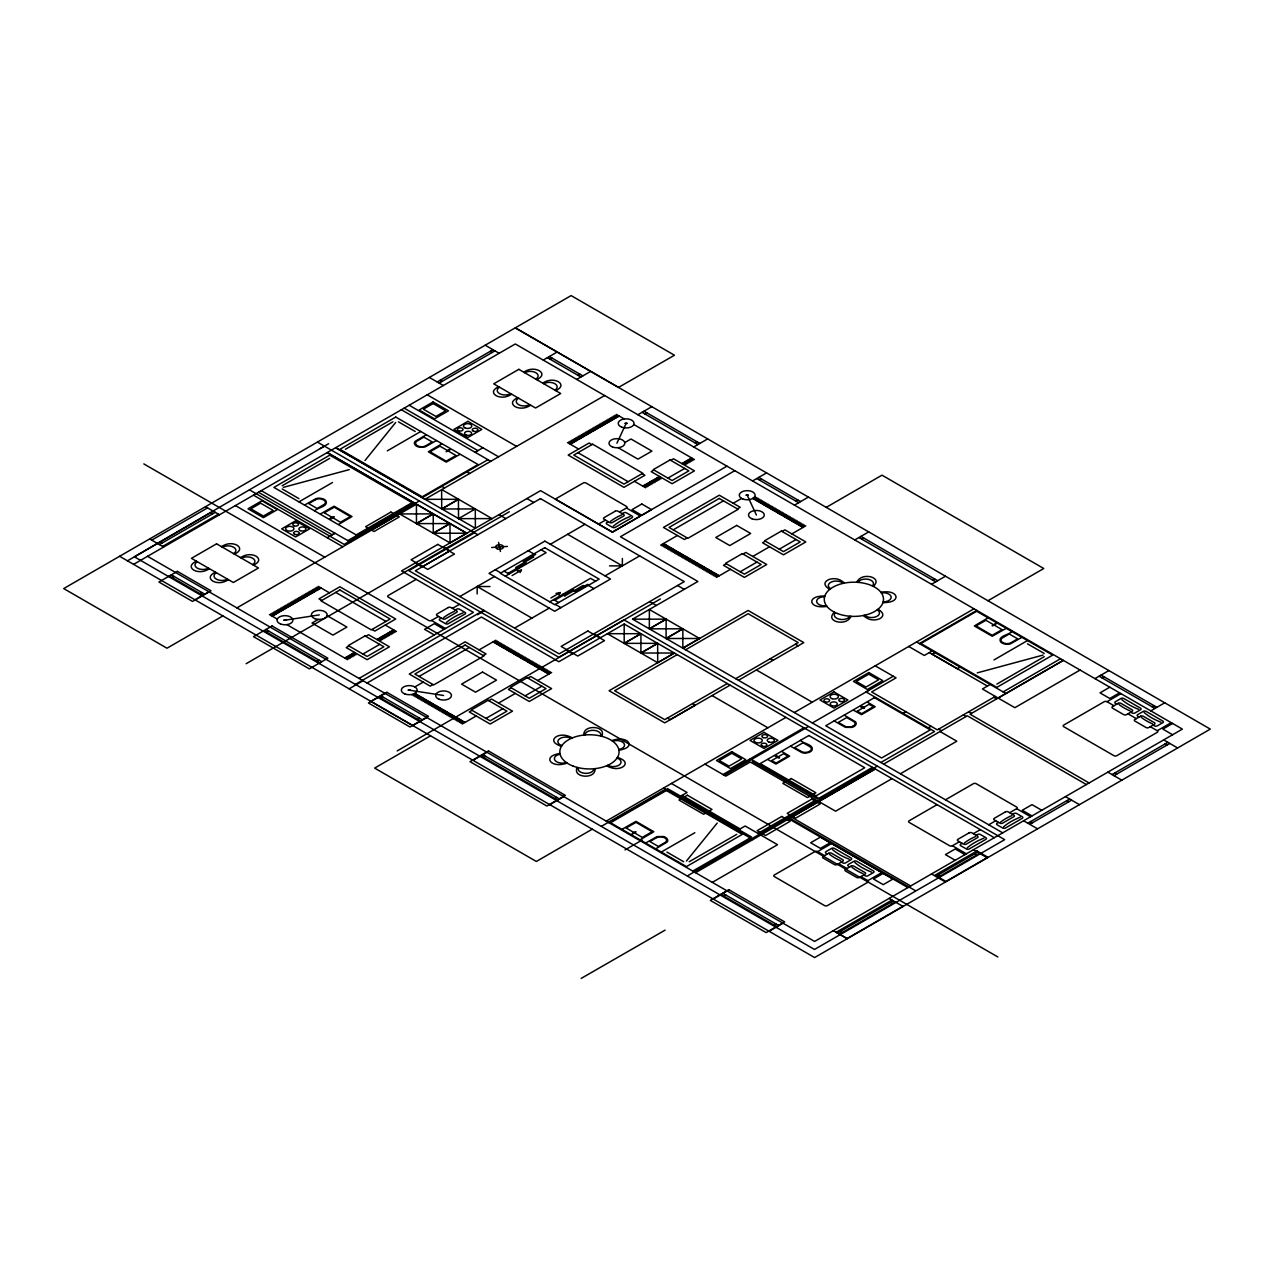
<?xml version="1.0" encoding="UTF-8"?>
<svg xmlns="http://www.w3.org/2000/svg" width="1274" height="1274" viewBox="0 0 1274 1274"><rect width="100%" height="100%" fill="white"/><g stroke="black" fill="none" stroke-linecap="round" stroke-linejoin="round"><path stroke-width="1.5" d="M477.161 593.939L477.161 586.534L489.996 586.534M682.832 648.163L682.864 628.815L649.342 628.83L649.374 609.482L699.617 638.497L682.832 648.163L748.125 610.469L803.767 642.606L738.474 680.3M778.127 757.074L775.229 756.294L776.917 755.896L779.529 757.982L777.204 757.425M863.661 707.675C861.734 708.997 867.913 708.551 861.75 706.322L860.762 706.895L862.689 708.01M616.919 443.209L626.139 423.398M520.031 572.583L521.416 570.163L517.228 570.959M558.84 594.99L560.241 592.569L556.053 593.381M364.985 460.535L395.641 422.506M686.415 861.065L717.198 823.068M221.469 546.642L222.106 546.243A23.553 13.6 0 0 1 225.705 544.539A9.014 5.207 0 0 1 237.044 545.208A9.014 5.207 0 0 1 238.19 551.753A23.553 13.6 0 0 1 235.228 553.84L234.591 554.174M209.382 568.73L208.904 569.032A23.553 13.6 0 0 1 205.178 570.8A9.014 5.207 0 0 1 193.839 570.147A9.014 5.207 0 0 1 192.692 563.602A23.553 13.6 0 0 1 195.655 561.516L196.339 561.149M240.499 557.63L241.136 557.232A23.553 13.6 0 0 1 244.735 555.528A9.014 5.207 0 0 1 256.074 556.197A9.014 5.207 0 0 1 257.221 562.742A23.553 13.6 0 0 1 254.259 564.828L253.669 565.146M228.444 579.686L227.807 580.084A23.553 13.6 0 0 1 224.208 581.788A9.014 5.207 0 0 1 212.869 581.135A9.014 5.207 0 0 1 211.723 574.59A23.553 13.6 0 0 1 214.685 572.504L215.37 572.137M511.622 394.223L511.065 394.574A23.553 13.6 0 0 1 507.418 396.31A9.014 5.207 0 0 1 496.08 395.641A9.014 5.207 0 0 1 494.933 389.096A23.553 13.6 0 0 1 497.895 387.009L498.58 386.659M542.74 383.14L543.377 382.741A23.553 13.6 0 0 1 546.976 381.037A9.014 5.207 0 0 1 558.315 381.69A9.014 5.207 0 0 1 559.461 388.236A23.553 13.6 0 0 1 556.499 390.322L555.862 390.656M530.685 405.196L530.175 405.514A23.553 13.6 0 0 1 526.449 407.298A9.014 5.207 0 0 1 515.11 406.629A9.014 5.207 0 0 1 513.979 400.084A23.553 13.6 0 0 1 516.926 397.998L517.61 397.647M324.44 446.139L134.407 556.818L814.5 949.464L1004.676 839.662L624.021 619.897L558.84 657.273L408.843 570.672L474.485 532.787L317.449 442.11M998.083 698.041L1063.328 660.362L970.055 714.22L1089.111 782.953M345.429 449.276L392.854 421.837M387.312 450.853L420.786 431.488M426.376 434.721L415.276 441.266A6.179 3.567 0 0 0 414.432 443.655L415.181 445.008A7.755 4.475 0 0 0 418.62 446.999L425.102 446.935L436.441 440.517M441.616 443.973L428.335 451.808L446.25 462.128L459.787 454.452M450.041 542.915L449.993 523.566L433.271 533.265L433.224 513.9L399.654 513.932L450.041 542.915L540.59 490.649L612.428 532.134L640.392 516.081L626.458 508.007L619.467 512.037M657.687 662.719L674.424 653.021L640.902 653.036L640.933 633.688L607.411 633.704L657.687 662.719L657.671 643.354L624.149 643.37L640.933 633.688L624.196 643.37L624.18 624.021L558.856 661.732L481.413 617.03L367.055 683.039M601.471 826.3L665.697 789.1M987.605 618.113L974.323 625.948L992.255 636.267L1005.791 628.576M724.301 775.213L808.098 726.721M1011.795 631.554C1009.47 634.802 997.255 635.885 1000.6 641.857A7.755 4.475 0 0 0 1004.055 643.848L1006.396 644.278A6.179 3.567 0 0 0 1010.537 643.784L1021.859 637.35M993.991 659.948L1027.449 640.583M996.841 684.122L1044.25 656.683M151.686 540.144L207.535 507.912M320.236 448.559L328.628 443.718M127.432 560.847L213.331 511.208M437.205 381.961L493.038 349.729M159.441 544.571L215.274 512.339M439.148 383.092L494.981 350.86M162.594 546.435L218.427 514.202M133.563 564.398L515.301 343.964L1182.383 729.11L814.612 941.438L147.529 556.292M282.207 485.744L329.711 458.353M543.218 360.08L557.168 352.022M298.944 501.86L332.482 482.528M172.086 577.568L174.044 576.437M550.193 359.284L552.152 358.153M304.534 505.093L315.888 498.675A6.179 3.567 0 0 1 320.029 498.198L322.37 498.628A7.755 4.475 0 0 1 325.81 500.602C329.122 506.59 316.923 507.657 314.582 510.906M320.57 513.884L334.122 506.208L352.022 516.559L338.725 524.362M200.002 593.684L201.961 592.553M578.109 375.4L580.068 374.269M194.986 599.815L208.936 591.757M576.708 379.429L590.674 371.371M327.163 537.724L334.982 533.201L332.18 534.809L258.463 492.258M475.091 452.286L482.894 447.763M347.818 540.622L413.62 502.625L466.762 533.233L401.549 570.911L473.402 612.396L359.045 678.421M422.22 497.656L487.926 459.691M419.369 500.953L344.139 544.396L249.433 489.821M222.902 615.931L166.99 648.211L63.7 588.572L571.118 295.6L674.456 355.223L618.543 387.407L515.301 327.848L1210.3 729.11L814.612 957.554L119.613 556.292M236.9 607.889L416.423 504.233L416.471 523.598L449.993 523.582L433.24 533.249L466.762 533.233L327.211 452.557L413.62 502.625M604.624 395.545L425.006 499.281L335.619 447.7L475.393 528.296L475.282 508.947L458.608 518.614M269.419 614.562L272.222 616.186L321.064 587.967L329.425 592.824M567.487 442.604L570.274 444.212L619.148 416.041M637.876 414.735L651.842 406.677M266.744 632.222L268.703 631.092M644.851 413.939L646.81 412.808M318.245 619.419L312.003 623.034L332.928 635.121L346.894 627.063L327.1 615.629M624.738 442.604L630.996 439.004L651.922 451.092L637.956 459.15L618.177 447.715M246.137 663.706L509.297 511.766M416.168 579.367L388.252 595.484A1.975 1.147 0 0 0 388.252 597.092L428.733 620.454A1.975 1.147 0 0 0 431.52 620.454L445.486 628.512M317.003 661.238L318.962 660.107M695.11 442.938L697.053 441.807M348.98 645.998L346.194 647.606L367.119 659.693L389.446 646.794L368.52 634.707L365.734 636.331M653.992 470.042L651.189 471.651L672.099 483.738L694.457 470.854L673.532 458.767L670.745 460.376M693.709 446.967L707.675 438.909M286.889 624.626L344.792 658.085L354.57 652.447M376.897 639.548L393.634 629.882M642.813 486.142L659.566 476.492M681.909 463.609L691.686 457.971M459.85 596.519L494.487 576.533M550.32 544.285L584.957 524.299M362.931 654.056L379.684 644.373M667.926 478.1L684.679 468.434M505.364 576.198L546.132 552.661L541.1 549.763M431.52 620.454L438.511 616.425M452.461 608.367L459.436 604.338M598.509 524.108L605.5 520.095M512.068 575.561L521.416 570.163M441.298 618.033L439.896 618.846A1.975 1.147 0 0 0 439.896 620.454L445.486 623.687A1.975 1.147 0 0 0 448.273 623.687L465.026 614.004A1.975 1.147 0 0 0 465.026 612.396L459.436 609.179A1.975 1.147 0 0 0 456.649 609.179L455.248 609.975M608.287 521.703L606.886 522.499A1.975 1.147 0 0 0 606.886 524.124L612.46 527.34A1.975 1.147 0 0 0 615.262 527.34L632.015 517.69A1.975 1.147 0 0 0 632.015 516.066L626.442 512.849A1.975 1.147 0 0 0 623.655 512.849L622.253 513.645M355.573 684.281L483.865 610.198M349.092 688.836L363.058 680.778M477.4 614.753L484.391 610.724M734.795 470.663L620.438 536.752L697.881 581.47L632.589 619.164L1002.702 832.846M384.764 693.295L370.814 701.353L412.68 725.527L426.647 717.469M752.584 480.967L766.55 472.909M550.878 597.968L560.241 592.569M381.42 698.455L383.378 697.324M419.05 676.462L469.326 647.479M673.229 529.857L723.473 500.841M759.559 480.155L761.518 479.024M549.763 601.838L590.531 578.3L595.563 581.199M514.569 628.114L549.205 608.128M605.039 575.88L639.675 555.894M414.846 686.941L423.223 682.116M479.104 649.899L495.841 640.233M660.649 545.161L677.418 535.494M733.235 503.262L741.611 498.437M494.439 642.653L497.242 641.045M662.05 545.973L664.837 544.348M495.841 643.45L498.644 641.841M663.436 546.769L666.238 545.161M497.242 644.262L500.029 642.653M664.837 547.581L667.624 545.973M412.043 694.999L414.83 693.39L465.026 722.422M498.628 645.074L501.43 643.466M666.238 548.377L669.025 546.769M755.578 496.812L752.775 498.437L803.018 527.436M413.429 695.811L416.232 694.187M432.985 684.536L430.198 686.145L409.272 674.042L465.153 641.841L486.063 653.928L483.276 655.537M500.029 645.87L502.816 644.262M667.624 549.19L670.427 547.581M687.18 537.915L684.393 539.523L663.451 527.436L719.284 495.204L740.21 507.291L737.423 508.899M754.176 499.233L756.963 497.624M414.83 696.607L417.617 694.999M501.415 646.682L504.217 645.074M669.025 550.002L671.812 548.377M755.578 500.045L758.364 498.437M416.232 697.419L419.019 695.811M502.816 647.495L505.603 645.886M670.427 550.798L673.213 549.19M756.963 500.841L759.766 499.233M417.617 698.232L420.42 696.607M504.217 648.291L507.004 646.682M671.812 551.61L674.615 550.002M758.364 501.653L761.151 500.045M419.019 699.028L421.805 697.419M505.603 649.103L508.406 647.495M673.213 552.406L676 550.798M759.766 502.466L762.553 500.841M420.404 699.84L423.207 698.232M507.004 649.915L509.791 648.291M674.615 553.219L677.402 551.61M761.151 503.262L763.954 501.653M421.805 700.636L424.592 699.028M508.39 650.711L511.192 649.103M676 554.031L678.803 552.406M762.553 504.074L765.34 502.466M423.191 701.448L425.994 699.84M509.791 651.524L512.578 649.915M677.402 554.827L680.189 553.219M763.954 504.886L766.741 503.262M424.592 702.261L427.395 700.652M511.177 652.336L513.979 650.711M678.803 555.639L681.59 554.031M765.34 505.682L768.142 504.074M425.994 703.057L428.781 701.448M512.578 653.132L515.365 651.524M680.189 556.435L682.975 554.827M766.741 506.495L769.528 504.886M427.379 703.869L430.182 702.261M513.979 653.944L516.766 652.336M681.59 557.248L684.377 555.639M768.142 507.291L770.929 505.682M428.781 704.681L431.567 703.073M515.365 654.74L518.168 653.132M682.975 558.06L685.778 556.435M769.528 508.103L772.331 506.495M516.766 655.553L519.553 653.944M684.377 558.856L687.164 557.248M770.929 508.915L773.716 507.291M430.166 705.477L432.969 703.869M431.567 706.29L434.354 704.681M518.152 656.365L520.955 654.756M685.778 559.668L688.565 558.06M772.331 509.711L775.118 508.103M432.969 707.102L435.756 705.493M519.553 657.161L522.34 655.553M687.164 560.464L689.967 558.856M773.716 510.524L776.519 508.915M434.354 707.898L437.157 706.29M520.955 657.973L523.741 656.365M688.565 561.277L691.352 559.668M775.118 511.32L777.904 509.711M522.34 658.785L525.143 657.177M689.967 562.089L692.753 560.464M417.713 719.412L419.656 718.281M435.756 708.71L438.543 707.102M776.519 512.132L779.306 510.524M795.852 501.112L797.811 499.981M437.141 709.522L439.944 707.898M523.741 659.582L526.528 657.973M691.352 562.885L694.155 561.277M777.904 512.944L780.691 511.32M438.543 710.319L441.33 708.71M525.127 660.394L527.93 658.785M692.753 563.697L695.54 562.089M779.306 513.74L782.093 512.132M794.466 505.141L808.417 497.083M439.928 711.131L442.731 709.522M526.528 661.206L529.315 659.582M694.155 564.493L696.942 562.885M780.691 514.553L783.494 512.944M695.54 565.306L698.343 563.697M441.33 711.927L444.116 710.319M527.914 662.002L530.717 660.394M782.093 515.349L784.88 513.74M442.731 712.739L445.518 711.131M529.315 662.814L532.102 661.206M696.942 566.118L699.729 564.493M783.494 516.161L786.281 514.553M444.116 713.551L446.919 711.943M530.717 663.627L533.503 662.002M698.343 566.914L701.13 565.306M784.88 516.973L787.682 515.349M445.518 714.348L448.305 712.739M532.102 664.423L534.905 662.814M699.729 567.726L702.531 566.118M786.281 517.77L789.068 516.161M446.903 715.16L449.706 713.551M533.503 665.235L536.29 663.627M701.13 568.538L703.917 566.914M787.682 518.582L790.469 516.973M448.305 715.972L451.092 714.364M534.889 666.031L537.692 664.423M702.531 569.335L705.318 567.726M789.068 519.378L791.871 517.77M449.706 716.768L452.493 715.16M536.29 666.843L539.077 665.235M703.917 570.147L706.704 568.538M790.469 520.19L793.256 518.582M451.092 717.581L453.894 715.972M537.676 667.656L540.479 666.047M705.318 570.943L708.105 569.335M791.871 521.002L794.658 519.378M452.493 718.393L455.28 716.784M539.077 668.452L541.864 666.843M706.704 571.755L709.507 570.147M793.256 521.799L796.059 520.19M397.185 750.912L660.346 598.971M453.878 719.189L456.681 717.581M540.479 669.264L543.265 667.656M708.105 572.567L710.892 570.943M794.658 522.611L797.444 521.002M455.28 720.001L458.067 718.393M472.033 710.335L469.246 711.943L490.156 724.046L512.498 711.163L491.589 699.06L488.786 700.668M511.145 687.785L508.358 689.393L529.267 701.496L551.61 688.613L530.701 676.51L527.914 678.134M541.864 670.076L544.667 668.468M709.507 573.364L712.293 571.755M726.26 563.697L723.473 565.306L744.398 577.393L766.725 564.509L745.8 552.422L743.013 554.031M765.34 541.132L762.553 542.756L783.478 554.827L805.805 541.944L784.88 529.857L782.093 531.465M796.059 523.407L798.846 521.799M430.532 735.815L374.636 768.095L536.354 861.463L592.251 829.183M456.665 720.813L459.468 719.189M543.265 670.872L546.052 669.264M710.892 574.176L713.695 572.567M797.444 524.219L800.247 522.611M826.237 507.371L881.99 475.17L1043.756 568.507L987.955 600.739M458.067 721.61L460.854 720.001M544.651 671.685L547.454 670.076M712.293 574.972L715.08 573.364M798.846 525.031L801.633 523.407M459.468 722.422L462.255 720.813M546.052 672.497L548.839 670.872M713.695 575.784L716.482 574.176M800.247 525.828L803.034 524.219M460.854 723.234L463.656 721.61M547.454 673.293L550.241 671.685M715.08 576.596L717.883 574.972M801.633 526.64L804.42 525.031M462.255 724.03L476.205 715.972M498.548 703.089L515.317 693.422M537.66 680.539L551.642 672.497M716.482 577.393L730.448 569.335M752.775 556.451L769.528 546.769M791.855 533.886L805.821 525.828M485.983 718.393L502.736 708.742M525.095 695.843L541.848 686.192M740.21 571.755L756.963 562.089M779.29 549.19L796.043 539.523M473.02 760.339L486.971 752.281M854.743 539.953L868.709 531.895M483.626 757.441L485.569 756.31M861.734 539.141L863.676 538.01M674.424 653.021L609.083 690.747L664.741 722.868L730.066 685.157M677.211 654.629L614.673 690.747L664.741 719.651L727.279 683.533M685.619 649.772L748.125 613.702L798.193 642.606L735.687 678.692M554.811 798.527L556.754 797.413M932.918 580.243L934.861 579.113M549.779 804.658L563.745 796.6M931.517 584.272L945.467 576.214M606.217 821.125L785.899 717.389M794.307 712.532L973.989 608.797M609.004 822.733L666.413 789.593M919.334 643.577L976.776 610.405M679.249 796.998L687.068 792.492L671.446 783.462M932.122 650.95L924.303 655.473L908.712 646.475M868.852 690.333L866.065 691.941L934.543 731.483L880.844 762.489M722.979 774.544L803.942 727.804M812.35 722.947L893.265 676.239M682.036 798.623L684.839 796.998M934.973 652.591L932.17 654.199L957.3 668.707L960.086 667.098M625.008 849.933L642.112 840.06M852.688 726.339L853.532 725.846A5.59 3.233 0 0 0 853.58 721.482L846.716 717.533L838.292 722.406L845.156 726.355A5.59 3.233 0 0 0 852.688 726.323M707.166 813.115L709.952 811.506M784.561 781.806L787.364 780.182M903.107 713.36L905.91 711.736M737.327 830.537L745.147 826.014L777.522 844.71L712.309 882.372M990.216 684.472L982.413 688.995L1014.852 707.691L1080.081 670.044M928.236 727.868L931.023 726.244M692.753 871.082L750.163 837.942M757.982 833.435L815.997 799.945L750.29 762.011L725.782 776.153L704.936 764.129M995.297 696.432L937.346 729.875L871.639 691.941L896.068 677.848L875.222 665.824M1003.116 691.909L1060.525 658.754M687.371 875.907L877.181 766.2M695.556 872.706L788.861 818.816M750.29 758.778L818.784 798.336L872.483 767.362L875.238 768.955L788.829 818.848L907.884 887.58M883.646 764.113L967.3 715.797L1086.372 784.545M792.731 816.586L817.414 802.333M875.238 768.955L818.816 801.537L835.569 811.204L891.991 778.637M900.384 773.78L956.806 741.213L940.069 731.547M713.201 899.014L727.167 890.956M1094.939 678.628L1108.89 670.57M723.807 896.116L725.766 894.985M1101.914 677.816L1103.873 676.685M867.881 880.621A1.975 1.147 0 0 1 867.881 882.229L827.399 905.607A1.975 1.147 0 0 1 824.612 905.607L774.369 876.592A1.975 1.147 0 0 1 774.369 874.983L814.834 851.621A1.975 1.147 0 0 1 817.637 851.621L831.588 843.547L881.847 872.563L867.881 880.621L860.906 876.592M1109.797 687.196L1100.035 692.849L1109.797 698.486L1119.575 692.849M1171.22 722.661L1157.254 730.719A1.975 1.147 0 0 1 1157.254 732.327L1116.772 755.705A1.975 1.147 0 0 1 1113.986 755.705L1063.742 726.69A1.975 1.147 0 0 1 1063.742 725.081L1104.224 701.703A1.975 1.147 0 0 1 1107.01 701.703L1120.961 693.645M937.059 804.658L909.142 820.774A1.975 1.147 0 0 0 909.142 822.383L949.624 845.761A1.975 1.147 0 0 0 952.411 845.761L959.402 841.732M945.467 799.801L973.384 783.685A1.975 1.147 0 0 1 976.171 783.685L1016.652 807.063A1.975 1.147 0 0 1 1016.652 808.672L1009.677 812.701M774.066 925.115L776.009 923.984M1152.158 706.831L1154.117 705.7M769.034 931.246L783 923.188M1150.772 710.86L1164.723 702.802M973.352 833.674L980.327 829.645M988.735 824.788L995.711 820.759M962.189 843.34L960.787 844.152A1.975 1.147 0 0 0 960.787 845.761L966.377 848.978A1.975 1.147 0 0 0 969.164 848.978L985.917 839.311A1.975 1.147 0 0 0 985.917 837.703L980.327 834.47A1.975 1.147 0 0 0 977.54 834.47L976.155 835.282M998.513 822.367L997.112 823.179A1.975 1.147 0 0 0 997.112 824.788L1002.702 828.02A1.975 1.147 0 0 0 1005.489 828.02L1022.242 818.338A1.975 1.147 0 0 0 1022.242 816.73L1016.652 813.513A1.975 1.147 0 0 0 1013.865 813.513L1012.464 814.309M1172.606 723.473L1162.844 729.11L1172.606 734.748M892.039 900.017L836.19 932.25L847.099 938.54L902.932 906.308M837.48 933.078L893.313 900.829M935.689 876.369L977.572 852.195M1027.784 823.195L1069.65 799.021M1112.043 774.56L1167.876 742.312M839.423 934.192L895.256 901.96M937.648 877.499L979.515 853.325M1029.742 824.326L1071.609 800.152M1114.002 775.675L1169.835 743.443M726.976 466.157L612.428 532.134L555.273 499.105L583.221 483.005A1.975 1.147 0 0 1 586.008 483.005L626.458 506.399A1.975 1.147 0 0 1 626.458 508.007M622.397 829.056L635.949 821.38L653.833 831.731L640.519 839.534M645.679 843.006L657.034 836.604L663.531 836.54A7.755 4.475 0 0 1 666.955 838.531L667.703 839.885A6.179 3.567 0 0 1 666.843 842.273L655.728 848.818M661.302 852.051L694.84 832.718M689.202 861.734L736.722 834.359M581.199 978.4L665.092 930.131M536.88 379.652L537.485 379.334A23.553 13.6 0 0 0 540.431 377.247A9.014 5.207 0 0 0 539.284 370.702A9.014 5.207 0 0 0 527.946 370.049A23.553 13.6 0 0 0 524.331 371.753M448.496 451.044L446.123 451.617L450.136 449.531L447.524 450.725M994.5 625.2L992.128 625.757L996.141 623.671L993.545 624.881M331.909 517.451L334.218 516.718L331.606 518.805L329.918 518.407L332.832 517.658M633.656 832.463L636.029 831.89L632.015 833.976L634.643 832.814M977.269 672.863L1043.088 655.075M283.369 487.353L349.235 469.644M284.978 620.215L319.296 614.896M491.668 547.486L507.355 546.419M424.895 499.328L458.417 499.297L458.544 518.645L492.067 518.614L441.791 489.566M475.234 508.947L441.712 508.979L441.632 489.63M609.529 565.879L622.365 565.879L622.365 558.474M632.589 619.164L666.127 619.164L666.079 638.497L699.617 638.497M409.257 690.158L443.575 695.493M752.377 761.454L817.589 798.973M549.349 356.545L582.855 375.878M644.023 411.183L699.856 443.432M758.731 477.416L800.598 501.59M860.89 536.402L937.664 580.721M1101.07 675.077L1156.903 707.309M547.406 357.66L580.896 377.008M642.064 412.314L697.897 444.546M756.772 478.546L798.639 502.72M858.931 537.532L935.705 581.852M1099.128 676.207L1154.961 708.44M1027.465 643.8L1044.234 653.466M1116.772 704.124L1115.387 703.328A1.975 1.147 0 0 1 1115.387 701.703L1120.961 698.486A1.975 1.147 0 0 1 1123.764 698.486L1140.501 708.153A1.975 1.147 0 0 1 1140.501 709.761L1134.927 712.994A1.975 1.147 0 0 1 1132.14 712.994L1130.739 712.182M1139.115 717.023L1137.714 716.211A1.975 1.147 0 0 1 1137.714 714.603L1143.304 711.386A1.975 1.147 0 0 1 1146.09 711.386L1162.844 721.052A1.975 1.147 0 0 1 1162.844 722.661L1157.254 725.877A1.975 1.147 0 0 1 1154.467 725.877L1153.066 725.081M1107.01 701.703L1113.986 705.732M1127.952 713.79L1136.312 718.632M1150.279 726.69L1157.254 730.719M485.219 345.222L499.169 353.28M1163.688 739.907L1177.638 747.965M490.235 351.337L492.194 352.468M1165.089 743.936L1167.032 745.067M916.532 641.969L1005.871 693.502M570.274 444.212L578.651 449.037M929.335 652.575L987.43 686.081M993.784 697.292L996.587 698.9M439.992 380.353L441.951 381.483M429.386 377.454L443.336 385.512M1114.83 772.936L1116.788 774.066M1107.854 772.14L1121.805 780.198M427.22 394.813L516.575 446.378M968.67 711.8L971.457 713.408M963.319 714.857L966.122 716.482M663.451 543.552L719.269 575.784M409.193 405.243L498.548 456.793M404.129 408.126L477.877 450.662M401.342 409.734L490.729 461.299M1065.478 796.6L1079.428 804.658M1066.864 800.629L1068.822 801.76M795.39 644.214L798.193 645.822M938.651 729.126L941.438 730.735M398.443 421.837L415.213 431.504M526.91 498.548L533.758 502.482M867.467 702.149L875.19 706.736L861.479 714.65L853.516 710.207M466.889 471.858L469.692 473.466M567.647 534.3L622.365 565.879M1041.782 810.28L1032.004 804.642L1022.242 810.28L1032.004 815.917M770.276 658.722L773.063 660.33M1016.652 808.672L1030.618 816.73M498.994 514.664L505.842 518.614M649.644 601.631L656.301 605.468M1030.57 821.587L1032.529 822.717M844.168 715.128L855.284 721.673A6.179 3.567 0 0 1 856.128 724.062L855.395 725.416A7.755 4.475 0 0 1 851.956 727.406L845.458 727.343L834.12 720.925M1023.595 820.774L1037.562 828.833M441.775 486.365L444.578 487.974M756.39 669.949L812.223 702.181M534.411 553.633L535.669 554.365L523.232 561.691L524.347 562.344L533.71 556.945L532.596 556.292M588.859 585.069L587.601 584.352L574.893 591.518L573.778 590.881L583.126 585.467L584.256 586.12M528.264 550.734L533.854 553.951M588.301 585.387L593.891 588.62M530.637 555.814L531.895 556.531M583.826 586.518L585.084 587.25M624.18 624.021L994.293 837.703M518.629 568.554L517.515 567.901L508.151 573.3L509.282 573.953M563.028 594.178L564.143 594.831L554.795 600.229L553.68 599.576L558.553 602.57M563.92 595.117L565.035 595.754M800.502 740.337C802.843 743.57 815.057 744.653 811.729 750.641A7.755 4.475 0 0 1 808.289 752.615L805.948 753.045A6.179 3.567 0 0 1 801.808 752.552L790.453 746.15M504.106 571.134L509.138 574.033M495.315 569.749L500.905 572.981M555.353 604.417L560.926 607.634M712.039 695.556L767.872 727.788M393.953 513.963L396.755 515.588L371.61 530.08L368.823 528.471M973.384 849.774L987.334 857.832M443.161 546.896L449.929 550.798L422.012 566.93L415.244 563.012M593.795 633.863L600.452 637.717M974.769 853.803L976.728 854.934M952.411 845.761L966.377 853.819M964.975 854.615L955.213 848.978L945.435 854.615L955.213 860.269M781.933 751.549L789.657 756.135L775.93 764.066L767.983 759.607M692.499 703.519L695.286 705.127L670.156 719.635L667.369 718.026M477.161 586.534L531.879 618.113M565.879 649.979L572.536 653.833M938.476 874.76L940.435 875.891M931.501 873.948L945.467 882.006M261.25 490.633L350.621 542.23M253.43 495.156L342.802 546.753M791.616 817.239L910.671 885.971M790.644 818.784L915.337 890.637M235.387 505.571L324.759 557.168M444.085 629.324L434.323 623.687L424.545 629.324L434.323 634.962M827.399 854.026L826.014 853.23A1.975 1.147 0 0 1 826.014 851.621L831.588 848.388A1.975 1.147 0 0 1 834.39 848.388L851.128 858.055A1.975 1.147 0 0 1 851.128 859.679L845.554 862.896A1.975 1.147 0 0 1 842.751 862.896L841.366 862.084M849.742 866.925L848.341 866.113A1.975 1.147 0 0 1 848.341 864.505L853.93 861.288A1.975 1.147 0 0 1 856.717 861.288L873.47 870.954A1.975 1.147 0 0 1 873.47 872.563L867.881 875.795A1.975 1.147 0 0 1 865.094 875.795L863.692 874.983M817.637 851.621L824.612 855.65M838.563 863.708L846.939 868.534M143.819 463.911L997.861 956.981M889.125 898.425L903.075 906.483M205.512 506.702L219.462 514.76M890.51 902.454L892.469 903.569M210.528 512.833L212.487 513.948M759.479 832.559L762.266 834.183M335.715 592.41L385.958 621.425M682.036 795.39L740.114 828.928M318.277 586.358L321.064 587.967M385.258 625.056L396.437 631.49M667.385 788.542L751.612 837.05M316.876 587.171L319.678 588.779M392.249 630.678L395.036 632.302M663.627 787.985L752.95 839.55M315.49 587.967L318.277 589.591M390.863 631.49L393.65 633.098M314.089 588.779L316.876 590.388M389.462 632.302L392.249 633.911M312.703 589.591L315.49 591.2M388.06 633.098L390.863 634.707M311.302 590.388L314.089 591.996M386.675 633.911L389.462 635.519M309.901 591.2L312.703 592.808M385.274 634.707L388.06 636.331M308.515 592.012L311.302 593.62M383.872 635.519L386.675 637.127M321.749 600.468L318.962 598.86L339.887 586.773L395.72 619.005L374.795 631.092L372.008 629.483M307.114 592.808L309.901 594.417M382.487 636.331L385.274 637.94M305.712 593.62L308.515 595.229M381.085 637.127L383.872 638.736M304.327 594.417L307.114 596.041M379.684 637.94L382.487 639.548M302.925 595.229L305.712 596.837M378.298 638.736L381.085 640.36M301.524 596.041L304.327 597.649M300.138 596.837L302.925 598.446M298.737 597.649L301.524 599.258M297.336 598.446L300.138 600.07M295.95 599.258L298.737 600.866M294.549 600.07L297.336 601.678M293.147 600.866L295.95 602.475M291.762 601.678L294.549 603.287M290.361 602.475L293.147 604.099M288.975 603.287L291.762 604.895M287.574 604.099L290.361 605.707M286.172 604.895L288.975 606.504M284.787 605.707L287.574 607.316M283.385 606.504L286.172 608.128M281.984 607.316L284.787 608.924M280.599 608.128L283.385 609.736M840.267 931.453L842.225 932.584M279.197 608.924L281.984 610.533M160.285 541.832L162.244 542.963M277.796 609.736L280.599 611.345M353.169 653.244L355.956 654.852M833.292 930.657L847.242 938.715M276.41 610.533L279.197 612.157M351.767 654.056L354.57 655.664M149.679 538.934L163.629 546.992M275.009 611.345L277.796 612.953M350.382 654.852L353.169 656.476M273.607 612.157L276.41 613.765M348.98 655.664L351.767 657.273M272.222 612.953L275.009 614.562M347.579 656.476L350.382 658.085M270.821 613.765L273.607 615.374M346.194 657.273L348.98 658.881M344.792 658.085L347.595 659.693M272.238 616.17L277.318 619.116M171.257 574.829L204.748 594.178M265.916 629.483L321.749 661.716M380.592 695.715L422.458 719.89M482.782 754.702L559.557 799.021M722.979 893.377L778.812 925.609M169.299 575.959L202.805 595.292M263.957 630.614L319.79 662.846M378.633 696.846L420.5 721.02M480.824 755.816L557.598 800.152M721.02 894.491L776.853 926.739M616.377 414.416L624.244 418.971M633.799 424.497L694.473 459.58M614.976 415.228L617.779 416.837M690.285 458.767L693.088 460.392M613.59 416.025L616.377 417.649M688.9 459.58L691.686 461.188M612.189 416.837L614.976 418.445M687.498 460.376L690.285 462M610.787 417.633L613.574 419.257M686.097 461.188L688.884 462.796M609.386 418.445L612.189 420.054M684.695 461.984L687.498 463.609M608.001 419.242L610.787 420.866M683.31 462.796L686.097 464.405M606.599 420.054L609.386 421.662M605.198 420.866L607.985 422.474M603.812 421.662L606.599 423.271M602.411 422.474L605.198 424.083M601.01 423.271L603.796 424.895M599.608 424.083L602.411 425.691M598.223 424.879L601.01 426.503M596.821 425.691L599.608 427.3M595.42 426.503L598.207 428.112M594.034 427.3L596.821 428.908M592.633 428.112L595.42 429.72M591.232 428.908L594.018 430.532M589.83 429.72L592.633 431.329M588.445 430.516L591.232 432.141M587.043 431.329L589.83 432.937M585.642 432.125L588.429 433.749M584.24 432.937L587.043 434.545M582.855 433.749L585.642 435.358M658.164 477.288L660.951 478.897M581.454 434.545L584.24 436.154M656.763 478.1L659.55 479.709M580.052 435.358L582.839 436.966M655.362 478.897L658.148 480.521M578.667 436.154L581.454 437.778M653.976 479.709L656.763 481.317M591.916 444.61L589.129 443.002L568.188 455.073L623.957 487.337L644.915 475.266L642.128 473.657M577.265 436.966L580.052 438.574M652.575 480.505L655.362 482.129M575.864 437.762L578.651 439.387M651.173 481.317L653.96 482.926M574.463 438.574L577.265 440.183M649.772 482.129L652.575 483.738M573.077 439.387L575.864 440.995M648.386 482.926L651.173 484.534M571.676 440.183L574.463 441.791M646.985 483.738L649.772 485.346M570.274 440.995L573.061 442.604M645.584 484.534L648.37 486.158M568.889 441.791L571.676 443.4M644.198 485.346L646.985 486.955M634.436 481.301L645.584 487.767M577.95 452.668L628.162 481.699M677.561 585.514L684.218 589.352M471.062 530.812L477.893 534.746M282.207 488.961L298.944 498.644M493.07 641.857L548.839 674.105M666.891 852.051L683.628 861.734M747.201 495.204L756.39 515.03M498.596 542.421L500.427 551.483M871.512 872.085A59.814 34.525 0 0 1 854.758 862.418M863.087 873.725A52.935 30.56 0 0 1 851.924 867.276M849.185 859.186A59.814 34.525 0 0 1 832.432 849.519M840.76 860.826A52.935 30.56 0 0 1 829.597 854.376M967.221 847.847A59.814 34.525 0 0 1 983.958 838.181M964.386 842.99A52.935 30.56 0 0 1 975.55 836.54M1160.885 722.183A59.814 34.525 0 0 1 1144.132 712.5M1152.46 723.807A52.935 30.56 0 0 1 1141.297 717.373M1138.558 709.284A59.814 34.525 0 0 1 1121.805 699.617M1130.134 710.924A52.935 30.56 0 0 1 1118.97 704.474M1003.53 826.89A59.814 34.525 0 0 1 1020.283 817.207M1000.695 822.017A52.935 30.56 0 0 1 1011.859 815.583M882.962 602.554A9.284 5.367 0 0 0 885.319 602.57A23.553 13.6 0 0 0 889.873 601.981A9.014 5.207 0 0 0 895.988 596.439A9.014 5.207 0 0 0 887.803 591.869A23.553 13.6 0 0 0 883.137 591.916A9.284 5.367 0 0 0 880.86 592.235M881.353 592.888A7.899 4.555 0 0 1 891.147 596.773A7.899 4.555 0 0 1 883.169 601.854M873.311 586.39A9.284 5.367 0 0 0 874.505 585.212A23.553 13.6 0 0 0 875.923 582.664A9.014 5.207 0 0 0 870.668 576.819A9.014 5.207 0 0 0 859.711 578.619A23.553 13.6 0 0 0 857.45 580.976A9.284 5.367 0 0 0 856.797 582.282M858.007 582.361A7.899 4.555 0 0 1 868.741 579.415A7.899 4.555 0 0 1 872.387 585.944M830.552 588.779A7.899 4.555 0 0 1 831.476 581.931A7.899 4.555 0 0 1 843.101 583.381M863.549 615.453A9.284 5.367 0 0 0 864.712 616.648A23.553 13.6 0 0 0 867.849 618.623A9.014 5.207 0 0 0 879.219 618.925A9.014 5.207 0 0 0 881.99 612.539A23.553 13.6 0 0 0 879.601 610.23A9.284 5.367 0 0 0 877.961 609.259M877.229 609.816A7.899 4.555 0 0 1 876.305 616.664A7.899 4.555 0 0 1 864.68 615.215M849.79 616.234A7.899 4.555 0 0 1 839.056 619.18A7.899 4.555 0 0 1 835.41 612.651M829.82 589.336A9.284 5.367 0 0 1 828.196 588.365A23.553 13.6 0 0 1 825.791 586.056A9.014 5.207 0 0 1 828.562 579.67A9.014 5.207 0 0 1 839.948 579.973A23.553 13.6 0 0 1 843.101 581.947A9.284 5.367 0 0 1 844.248 583.142M851 616.313A9.284 5.367 0 0 1 850.347 617.619A23.553 13.6 0 0 1 848.086 619.976A9.014 5.207 0 0 1 837.129 621.776A9.014 5.207 0 0 1 831.874 615.931A23.553 13.6 0 0 1 833.292 613.367A9.284 5.367 0 0 1 834.47 612.205M595.085 768.636A9.284 5.367 0 0 1 595.101 769.99A23.553 13.6 0 0 1 594.098 772.617A9.014 5.207 0 0 1 584.479 776.153A9.014 5.207 0 0 1 576.565 771.423A23.553 13.6 0 0 1 576.644 768.732A9.284 5.367 0 0 1 577.218 767.41M593.875 768.748A7.899 4.555 0 0 1 585.053 773.35A7.899 4.555 0 0 1 578.332 767.696M567.089 763.046A9.284 5.367 0 0 1 565.067 763.731A23.553 13.6 0 0 1 560.624 764.543A9.014 5.207 0 0 1 550.511 761.502A9.014 5.207 0 0 1 553.649 755.179A23.553 13.6 0 0 1 557.741 753.874A9.284 5.367 0 0 1 559.987 753.507M566.309 762.505A7.899 4.555 0 0 1 555.002 760.403A7.899 4.555 0 0 1 560.13 754.208M561.468 746.261A9.284 5.367 0 0 1 559.429 745.593A23.553 13.6 0 0 1 555.99 743.777A9.014 5.207 0 0 1 555.496 737.2A9.014 5.207 0 0 1 566.548 735.608A23.553 13.6 0 0 1 570.545 736.993A9.284 5.367 0 0 1 572.233 737.949M561.898 745.609A7.899 4.555 0 0 1 559.413 738.888A7.899 4.555 0 0 1 571.262 738.363M601.71 736.276A9.284 5.367 0 0 0 602.268 734.955A23.553 13.6 0 0 0 602.347 732.279A9.014 5.207 0 0 0 594.432 727.55A9.014 5.207 0 0 0 584.83 731.069A23.553 13.6 0 0 0 583.826 733.713A9.284 5.367 0 0 0 583.842 735.066M585.037 734.939A7.899 4.555 0 0 1 593.859 730.336A7.899 4.555 0 0 1 600.58 736.006M606.679 765.754A9.284 5.367 0 0 0 608.383 766.693A23.553 13.6 0 0 0 612.38 768.079A9.014 5.207 0 0 0 623.432 766.486A9.014 5.207 0 0 0 622.938 759.909A23.553 13.6 0 0 0 619.482 758.094A9.284 5.367 0 0 0 617.444 757.425M617.03 758.094A7.899 4.555 0 0 1 619.514 764.798A7.899 4.555 0 0 1 607.666 765.324M618.925 750.179A9.284 5.367 0 0 0 621.202 749.813A23.553 13.6 0 0 0 625.263 748.507A9.014 5.207 0 0 0 628.401 742.185A9.014 5.207 0 0 0 618.304 739.143A23.553 13.6 0 0 0 613.845 739.955A9.284 5.367 0 0 0 611.823 740.64M612.603 741.181A7.899 4.555 0 0 1 623.926 743.299A7.899 4.555 0 0 1 618.782 749.494M208.458 568.156A7.899 4.555 0 0 1 197.295 568.156A7.899 4.555 0 0 1 197.295 561.707M227.489 579.144A7.899 4.555 0 0 1 216.325 579.144A7.899 4.555 0 0 1 216.325 572.695M222.424 547.199A7.899 4.555 0 0 1 233.588 547.199A7.899 4.555 0 0 1 233.588 553.649M241.455 558.187A7.899 4.555 0 0 1 252.618 558.187A7.899 4.555 0 0 1 252.618 564.637M524.665 372.693A7.899 4.555 0 0 1 535.828 372.693A7.899 4.555 0 0 1 535.828 379.142M510.699 393.65A7.899 4.555 0 0 1 499.535 393.65A7.899 4.555 0 0 1 499.535 387.2M529.729 404.638A7.899 4.555 0 0 1 518.566 404.638A7.899 4.555 0 0 1 518.566 398.189M826.922 606.36A9.284 5.367 0 0 1 824.644 606.679A23.553 13.6 0 0 1 819.978 606.727A9.014 5.207 0 0 1 811.793 602.156A9.014 5.207 0 0 1 817.924 596.598A23.553 13.6 0 0 1 822.478 596.025A9.284 5.367 0 0 1 824.835 596.041M826.444 605.707A7.899 4.555 0 0 1 816.65 601.822A7.899 4.555 0 0 1 824.628 596.726M610.469 521.353A52.935 30.56 0 0 1 621.648 514.919M613.304 526.21A59.814 34.525 0 0 1 630.073 516.559M443.495 617.699A52.935 30.56 0 0 1 454.659 611.249M446.33 622.556A59.814 34.525 0 0 1 463.067 612.89M543.695 383.681A7.899 4.555 0 0 1 554.859 383.681A7.899 4.555 0 0 1 554.859 390.131M283.991 620.167L285.965 620.247L284.006 620.12M408.269 690.126L410.244 690.205L408.285 690.078M625.152 423.366L627.127 423.382L625.152 423.366M746.214 495.172L748.188 495.188L746.214 495.172M430.007 451.76L446.123 461.156L456.044 455.535L439.928 446.139L430.023 451.729M447.795 450.55L449.133 450.55L447.843 450.455M976.011 625.916L992.143 635.296L1002.049 629.674L985.98 620.295L976.027 625.837M771.71 760.61L776.169 763.062L787.969 756.103L783.526 753.73L771.741 760.546M777.857 756.947L776.535 756.915L777.857 756.979M857.259 711.211L861.718 713.663L873.502 706.704L868.995 704.347L857.259 711.211M863.39 707.532L862.068 707.516L863.39 707.532M324.313 512.801L340.413 522.213L350.35 516.591L334.25 507.179L324.329 512.769M626.139 827.973L642.223 837.384L652.161 831.763L636.076 822.351L626.139 827.941M634.356 832.925L633.035 832.957L634.356 832.925M423.844 437.125L416.98 441.091A5.59 3.233 0 0 0 417.044 445.438L417.872 445.932A5.59 3.233 0 0 0 425.42 445.948L432.268 441.982L423.844 437.125M433.176 513.916L416.471 523.598L433.224 513.9M657.671 643.354L640.933 653.036L657.671 643.354M763.97 732.343L750.036 740.417L764.018 748.459L777.952 740.385L763.97 732.343M731.786 751.644L716.466 760.53L730.448 768.572L745.784 759.686L731.786 751.644M731.786 753.253L719.253 760.53L729.047 766.152L741.595 758.89L731.786 753.253M1009.263 633.974L1002.399 637.94A5.59 3.233 0 0 0 1002.463 642.287L1003.307 642.781A5.59 3.233 0 0 0 1010.855 642.797L1017.687 638.831L1009.263 633.974M329.759 455.152L273.91 487.416L356.194 534.921L412.059 502.657L329.759 455.152M395.736 417.044L339.903 449.308L422.22 496.796L478.053 464.532L395.736 417.044M261.982 500.746L248.016 508.804L263.384 517.674L277.35 509.616L261.982 500.746M433.112 401.931L419.162 409.989L434.514 418.859L448.48 410.801L433.112 401.931M260.581 503.166L250.819 508.804L263.384 516.066L273.162 510.428L260.581 503.166M433.112 403.54L423.35 409.193L435.915 416.439L445.693 410.801L433.112 403.54M216.58 543.823L191.45 558.331L233.333 582.505L258.463 567.997L216.58 543.823M518.821 369.333L493.707 383.84L535.574 408.014L560.703 393.507L518.821 369.333M177.373 571.373L158.916 582.027L192.549 601.439L211.006 590.786L177.373 571.373M315.57 499.663L308.706 503.628L317.13 508.485L323.994 504.536A5.59 3.233 0 0 0 323.946 500.188L323.102 499.695A5.59 3.233 0 0 0 315.554 499.663M295.632 520.811L281.681 528.885L295.632 536.943L309.598 528.885L295.632 520.811M467.892 421.36L453.926 429.418L467.892 437.476L481.843 429.418L467.892 421.36M390.911 512.084L365.622 526.688L374.015 531.529L399.288 516.926L390.911 512.084M458.544 499.249L441.807 508.931L458.592 499.249M272.047 625.964L253.526 636.65L309.343 668.882L327.864 658.18L272.047 625.964M339.887 590.005L321.048 600.882L371.291 629.882L390.147 619.005L339.887 590.005M592.633 444.212L573.762 455.089L623.973 484.12L642.829 473.243L592.633 444.212M437.81 544.396L411.088 559.812L427.746 569.43L454.468 554.015L437.81 544.396M540.463 498.612L415.324 570.816L559.159 653.865L684.265 581.629L540.463 498.612M365.017 635.917L348.28 645.584L367.119 656.46L383.872 646.794L365.017 635.917M670.044 459.962L653.275 469.628L672.115 480.521L688.868 470.854L670.044 459.962M544.874 541.147L489.025 573.38L554.652 611.265L610.501 579.033L544.874 541.147M544.731 547.677L500.332 573.3L554.795 604.736L599.178 579.113L544.731 547.677M525.047 562.105L515.699 567.503L516.814 568.14L526.162 562.742L525.047 562.105M448.241 607.539L437.062 613.988A1.975 1.147 0 0 0 437.062 615.597L442.651 618.83A1.975 1.147 0 0 0 445.438 618.83L456.602 612.38A1.975 1.147 0 0 0 456.602 610.756L451.028 607.539A1.975 1.147 0 0 0 448.241 607.539M615.231 511.208L604.067 517.642A1.975 1.147 0 0 0 604.051 519.251L609.641 522.483A1.975 1.147 0 0 0 612.428 522.483L623.607 516.05A1.975 1.147 0 0 0 623.607 514.425L618.033 511.208A1.975 1.147 0 0 0 615.231 511.208M641.809 503.994L632.031 509.632L641.793 515.269L651.571 509.632L641.809 503.994M465.137 645.058L414.862 674.042L433.686 684.934L483.977 655.951L465.137 645.058M719.284 498.437L669.041 527.436L687.88 538.313L738.124 509.313L719.284 498.437M386.898 692.339L368.425 702.993L410.021 727.008L428.494 716.354L386.898 692.339M573.077 589.83L563.729 595.229L564.844 595.866L574.192 590.467L573.077 589.83M482.543 672.051L461.586 684.138L475.536 692.196L496.494 680.125L482.543 672.051M736.722 525.414L715.781 537.501L729.747 545.559L750.673 533.472L736.722 525.414M587.824 630.996L561.117 646.428L577.775 656.046L604.497 640.631L587.824 630.996M488.085 700.27L471.332 709.921L490.156 720.813L506.925 711.163L488.085 700.27M527.197 677.72L510.444 687.387L529.267 698.263L546.036 688.613L527.197 677.72M742.296 553.633L725.559 563.299L744.398 574.176L761.151 564.509L742.296 553.633M781.376 531.067L764.639 540.733L783.478 551.61L800.231 541.944L781.376 531.067M666.111 619.148L649.342 628.83L666.127 619.164M682.864 628.815L666.079 638.497L682.864 628.83M488.483 750.975L470.01 761.645L546.912 806.028L565.369 795.374L488.483 750.975M666.366 790.517L610.517 822.749L686.463 866.607L742.312 834.359L666.366 790.517M976.696 611.265L920.879 643.513L996.857 687.355L1052.674 655.107L976.696 611.265M687.355 795.215L678.978 800.056L703.614 814.277L711.991 809.436L687.355 795.215M808.879 735.512L760.196 763.604L816.045 795.852L864.727 767.744L808.879 735.512M874.41 697.658L825.743 725.766L881.608 757.998L930.275 729.891L874.41 697.658M803.05 742.758L794.626 747.615L801.489 751.58A5.59 3.233 0 0 0 809.022 751.549L809.882 751.055A5.59 3.233 0 0 0 809.93 746.707L803.05 742.758M791.234 778.525L782.841 783.367L807.477 797.588L815.87 792.747L791.234 778.525M781.774 816.475L757.138 830.696L765.531 835.537L790.151 821.316L781.774 816.475M811.825 799.132L787.189 813.353L795.581 818.195L820.201 803.974L811.825 799.132M728.824 889.682L710.303 900.368L766.136 932.6L784.657 921.914L728.824 889.682M820.424 837.114L810.662 842.751L820.424 848.388L830.202 842.751L820.424 837.114M828.753 853.246L823.179 856.478A1.975 1.147 0 0 0 823.179 858.087L834.343 864.536A1.975 1.147 0 0 0 837.129 864.536L842.719 861.304A1.975 1.147 0 0 0 842.719 859.695L831.556 853.246A1.975 1.147 0 0 0 828.753 853.246M1118.126 703.344L1112.552 706.576A1.975 1.147 0 0 0 1112.552 708.185L1123.716 714.634A1.975 1.147 0 0 0 1126.503 714.634L1132.092 711.402A1.975 1.147 0 0 0 1132.092 709.793L1120.929 703.344A1.975 1.147 0 0 0 1118.126 703.344M851.096 866.145L845.506 869.362A1.975 1.147 0 0 0 845.506 870.986L856.669 877.42A1.975 1.147 0 0 0 859.456 877.42L865.046 874.203A1.975 1.147 0 0 0 865.046 872.594L853.883 866.145A1.975 1.147 0 0 0 851.096 866.145M1140.469 716.243L1134.879 719.46A1.975 1.147 0 0 0 1134.879 721.068L1146.043 727.518A1.975 1.147 0 0 0 1148.845 727.518L1154.419 724.301A1.975 1.147 0 0 0 1154.419 722.692L1143.256 716.243A1.975 1.147 0 0 0 1140.469 716.243M883.232 873.375L873.47 879.012L883.232 884.65L893.01 879.012L883.232 873.375M969.132 832.846L957.952 839.279A1.975 1.147 0 0 0 957.952 840.904L963.542 844.121A1.975 1.147 0 0 0 966.329 844.121L977.492 837.671A1.975 1.147 0 0 0 977.492 836.062L971.919 832.846A1.975 1.147 0 0 0 969.132 832.846M1005.441 811.872L994.277 818.322A1.975 1.147 0 0 0 994.277 819.93L999.867 823.147A1.975 1.147 0 0 0 1002.654 823.147L1013.817 816.698A1.975 1.147 0 0 0 1013.817 815.089L1008.228 811.872A1.975 1.147 0 0 0 1005.441 811.872M976.983 850.968L935.052 875.174L945.961 881.465L987.876 857.259L976.983 850.968M833.992 691.941L819.994 699.983L833.929 708.057L847.911 700.015L833.992 691.941M868.836 672.561L853.437 681.415L867.371 689.489L882.755 680.635L868.836 672.561M868.82 674.169L856.224 681.415L865.986 687.068L878.566 679.822L868.82 674.169M656.731 837.591L649.867 841.541L658.276 846.414L665.139 842.448A5.59 3.233 0 0 0 665.108 838.101L664.264 837.607A5.59 3.233 0 0 0 656.715 837.575M837.432 613.511A29.605 17.088 0 0 0 883.439 600.42A29.605 17.088 0 0 0 840.824 583.954A29.605 17.088 0 0 0 837.432 613.511M572.997 766.056A29.605 17.088 0 0 0 619.005 752.982A29.605 17.088 0 0 0 576.374 736.515A29.605 17.088 0 0 0 572.997 766.056M840.203 701.448A2.867 1.656 0 0 0 844.503 700.015A2.867 1.656 0 0 0 840.203 698.582A2.867 1.656 0 0 0 840.203 701.448M832.145 698.709A4.141 2.389 0 0 0 838.372 696.639A4.141 2.389 0 0 0 832.161 694.553A4.141 2.389 0 0 0 832.145 698.709M831.97 705.7A3.551 2.054 0 0 0 837.305 703.933A3.551 2.054 0 0 0 831.97 702.149A3.551 2.054 0 0 0 831.97 705.7M825.329 701.863A2.867 1.656 0 0 0 829.629 700.445A2.867 1.656 0 0 0 825.345 699.012A2.867 1.656 0 0 0 825.329 701.863M762.33 746.166A2.867 1.656 0 0 0 766.852 745.003A2.867 1.656 0 0 0 762.839 743.315A2.867 1.656 0 0 0 762.33 746.166M755.737 742.487A4.141 2.389 0 0 0 762.282 740.783A4.141 2.389 0 0 0 756.453 738.363A4.141 2.389 0 0 0 755.737 742.487M768.7 741.946A3.551 2.054 0 0 0 774.321 740.481A3.551 2.054 0 0 0 769.321 738.41A3.551 2.054 0 0 0 768.7 741.946M763.078 737.582A2.867 1.656 0 0 0 767.601 736.404A2.867 1.656 0 0 0 763.572 734.732A2.867 1.656 0 0 0 763.078 737.582M294.724 534.363A2.867 1.656 0 0 0 299.247 533.201A2.867 1.656 0 0 0 295.234 531.529A2.867 1.656 0 0 0 294.724 534.363M300.33 530.653A3.551 2.054 0 0 0 305.951 529.204A3.551 2.054 0 0 0 300.967 527.118A3.551 2.054 0 0 0 300.33 530.653M287.367 530.669A4.141 2.389 0 0 0 293.928 528.981A4.141 2.389 0 0 0 288.115 526.544A4.141 2.389 0 0 0 287.367 530.669M293.96 525.78A2.867 1.656 0 0 0 298.482 524.617A2.867 1.656 0 0 0 294.469 522.945A2.867 1.656 0 0 0 293.96 525.78M473.402 431.201A2.867 1.656 0 0 0 477.925 430.039A2.867 1.656 0 0 0 473.912 428.351A2.867 1.656 0 0 0 473.402 431.201M465.997 435.007A3.551 2.054 0 0 0 471.619 433.558A3.551 2.054 0 0 0 466.634 431.472A3.551 2.054 0 0 0 465.997 435.007M465.201 427.984A4.141 2.389 0 0 0 471.762 426.296A4.141 2.389 0 0 0 465.95 423.86A4.141 2.389 0 0 0 465.201 427.984M458.529 430.755A2.867 1.656 0 0 0 463.051 429.593A2.867 1.656 0 0 0 459.038 427.921A2.867 1.656 0 0 0 458.529 430.755M497.322 548.855A3.949 2.277 0 0 0 503.453 547.103A3.949 2.277 0 0 0 497.768 544.906A3.949 2.277 0 0 0 497.322 548.855M439.18 699.283A7.899 4.555 0 0 0 451.442 695.795A7.899 4.555 0 0 0 440.087 691.4A7.899 4.555 0 0 0 439.18 699.283M404.861 693.948A7.899 4.555 0 0 0 417.139 690.46A7.899 4.555 0 0 0 405.769 686.065A7.899 4.555 0 0 0 404.861 693.948M612.523 446.999A7.899 4.555 0 0 0 624.786 443.511A7.899 4.555 0 0 0 613.431 439.116A7.899 4.555 0 0 0 612.523 446.999M621.744 427.188A7.899 4.555 0 0 0 634.022 423.701A7.899 4.555 0 0 0 622.652 419.305A7.899 4.555 0 0 0 621.744 427.188M314.917 618.686A7.899 4.555 0 0 0 327.179 615.199A7.899 4.555 0 0 0 315.809 610.803A7.899 4.555 0 0 0 314.917 618.686M280.583 624.005A7.899 4.555 0 0 0 292.861 620.518A7.899 4.555 0 0 0 281.49 616.122A7.899 4.555 0 0 0 280.583 624.005M752.01 518.805A7.899 4.555 0 0 0 764.273 515.317A7.899 4.555 0 0 0 752.902 510.938A7.899 4.555 0 0 0 752.01 518.805M742.806 498.994A7.899 4.555 0 0 0 755.084 495.506A7.899 4.555 0 0 0 743.713 491.111A7.899 4.555 0 0 0 742.806 498.994"/></g></svg>
